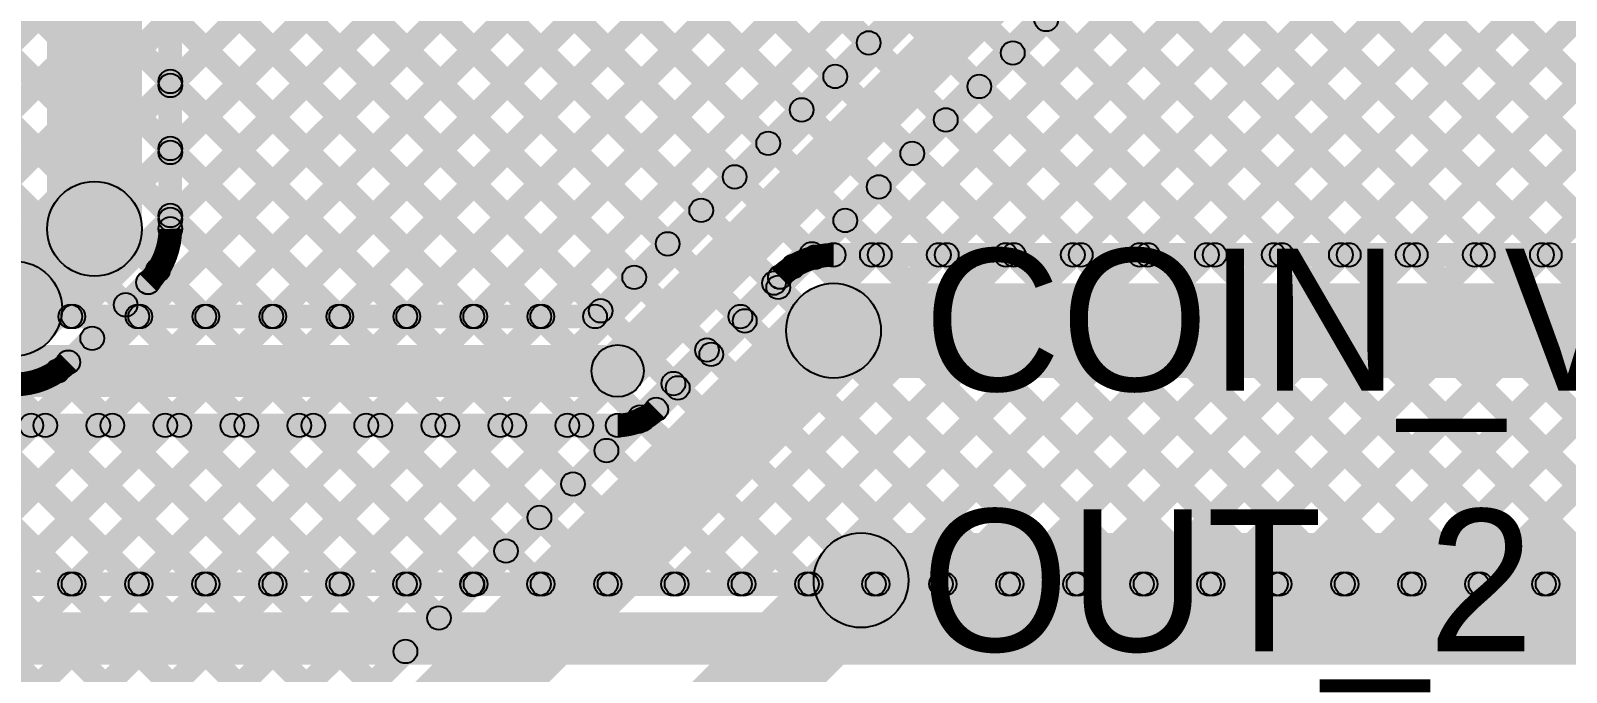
# Model space of a CAD drawing. Header units: millimetres. Extents: x -0.08 to 5.25, y -0.08 to 2.73.
# Drawn here: x 4.256 to 4.904, y 1.497 to 1.768 of the extents above; entities that cross this region are included whole.
import ezdxf

# ---------------------------------------------------------------- set-up
doc = ezdxf.new("R2010")
doc.units = ezdxf.units.MM
doc.header["$MEASUREMENT"] = 0
for name, color, linetype in [('BottomLayer', 5, 'Continuous'), ('TopLayer', 1, 'Continuous'), ('TopOverlay', 2, 'Continuous')]:
    doc.layers.add(name, color=color, linetype=linetype)

msp = doc.modelspace()

# ---------------------------------------------------------------- hatches: boundary and pattern name
at = {"layer": 'BottomLayer'}
for points in [[(4.13614, 1.64346), (4.12907, 1.65054), (4.95207, 2.47354), (4.95914, 2.46646)], [(4.16443, 1.64346), (4.15736, 1.65054), (4.98036, 2.47354), (4.98743, 2.46646)], [(4.19271, 1.64346), (4.18564, 1.65054), (5.00864, 2.47354), (5.01571, 2.46646)], [(4.221, 1.64346), (4.21392, 1.65054), (5.03692, 2.47354), (5.044, 2.46646)], [(3.98346, 2.38181), (3.99054, 2.38888), (4.61337, 1.76605), (4.6063, 1.75898)], [(3.98346, 2.35353), (3.99054, 2.3606), (4.59923, 1.75191), (4.59216, 1.74484)], [(4.24928, 1.64346), (4.24221, 1.65054), (4.9434, 2.35173), (4.95047, 2.34466)], [(3.98346, 2.32524), (3.99054, 2.33232), (4.58509, 1.73776), (4.57802, 1.73069)], [(4.27756, 1.64346), (4.27049, 1.65054), (4.93446, 2.3145), (4.94153, 2.30743)], [(3.98346, 2.29696), (3.99054, 2.30403), (4.57095, 1.72362), (4.56387, 1.71655)], [(4.30585, 1.64346), (4.29878, 1.65054), (4.94061, 2.29237), (4.94768, 2.2853)], [(3.98346, 2.26868), (3.99054, 2.27575), (4.5568, 1.70948), (4.54973, 1.70241)], [(4.33413, 1.64346), (4.32706, 1.65054), (4.95248, 2.27595), (4.95955, 2.26888)], [(4.41899, 1.64346), (4.41191, 1.65054), (5.03126, 2.26988), (5.03833, 2.26281)], [(4.36242, 1.64346), (4.35535, 1.65054), (4.9691, 2.26429), (4.97617, 2.25722)], [(4.3907, 1.64346), (4.38363, 1.65054), (4.99154, 2.25845), (4.99861, 2.25138)], [(3.98346, 2.24039), (3.99054, 2.24746), (4.54266, 1.69534), (4.53559, 1.68827)], [(3.98346, 2.21211), (3.99054, 2.21918), (4.52852, 1.6812), (4.52145, 1.67412)], [(3.98346, 2.18382), (3.99054, 2.19089), (4.51438, 1.66705), (4.50731, 1.65998)], [(3.98346, 2.15554), (3.99054, 2.16261), (4.50023, 1.65291), (4.49316, 1.64584)], [(4.44727, 1.64346), (4.4402, 1.65054), (4.94181, 2.15214), (4.94888, 2.14507)], [(3.98346, 2.12725), (3.99054, 2.13433), (4.47433, 1.65054), (4.46725, 1.64346)], [(4.47555, 1.64346), (4.46848, 1.65054), (4.93455, 2.11661), (4.94163, 2.10954)], [(3.98346, 2.09897), (3.99054, 2.10604), (4.44604, 1.65054), (4.43897, 1.64346)], [(4.50398, 1.53046), (4.4969, 1.53754), (5.04246, 2.0831), (5.04954, 2.07602)], [(3.98346, 2.07069), (3.99054, 2.07776), (4.41776, 1.65054), (4.41069, 1.64346)], [(4.49786, 1.64346), (4.49079, 1.65054), (4.91205, 2.0718), (4.91912, 2.06473)], [(4.47569, 1.53046), (4.46862, 1.53754), (4.99262, 2.06154), (4.99969, 2.05447)], [(4.51163, 1.61622), (4.49607, 1.63178), (4.92407, 2.05978), (4.93963, 2.04422)], [(3.98346, 2.0424), (3.99054, 2.04947), (4.38947, 1.65054), (4.3824, 1.64346)], [(4.53226, 1.53046), (4.52519, 1.53754), (5.04246, 2.05481), (5.04954, 2.04774)], [(4.52365, 1.6042), (4.51658, 1.61127), (4.94456, 2.03926), (4.95164, 2.03219)], [(4.56054, 1.53046), (4.55347, 1.53754), (5.04246, 2.02653), (5.04954, 2.01946)], [(3.98346, 2.01412), (3.99054, 2.02119), (4.36119, 1.65054), (4.35412, 1.64346)], [(4.58883, 1.53046), (4.58176, 1.53754), (5.04246, 1.99824), (5.04954, 1.99117)], [(3.98346, 1.98583), (3.99054, 1.9929), (4.3329, 1.65054), (4.32583, 1.64346)], [(3.98346, 1.95755), (3.99054, 1.96462), (4.30462, 1.65054), (4.29755, 1.64346)], [(4.61711, 1.53046), (4.61004, 1.53754), (5.04246, 1.96996), (5.04954, 1.96289)], [(4.6454, 1.53046), (4.63833, 1.53754), (5.04246, 1.94167), (5.04954, 1.9346)], [(3.98346, 1.92926), (3.99054, 1.93634), (4.27634, 1.65054), (4.26926, 1.64346)], [(4.67368, 1.53046), (4.66661, 1.53754), (5.04246, 1.91339), (5.04954, 1.90632)], [(4.70197, 1.53046), (4.69489, 1.53754), (5.04246, 1.88511), (5.04954, 1.87803)], [(4.78025, 1.86787), (4.78732, 1.87494), (5.04954, 1.61273), (5.04246, 1.60566)], [(4.76611, 1.85373), (4.77318, 1.8608), (5.04954, 1.58444), (5.04246, 1.57737)], [(4.73025, 1.53046), (4.72318, 1.53754), (5.04246, 1.85682), (5.04954, 1.84975)], [(4.75196, 1.83959), (4.75904, 1.84666), (5.04954, 1.55616), (5.04246, 1.54909)], [(4.73782, 1.82545), (4.74489, 1.83252), (5.03987, 1.53754), (5.0328, 1.53046)], [(4.75853, 1.53046), (4.75146, 1.53754), (5.04246, 1.82854), (5.04954, 1.82147)], [(4.72368, 1.8113), (4.73075, 1.81837), (5.01159, 1.53754), (5.00452, 1.53046)], [(4.70954, 1.79716), (4.71661, 1.80423), (4.98331, 1.53754), (4.97623, 1.53046)], [(4.78682, 1.53046), (4.77975, 1.53754), (5.04246, 1.80025), (5.04954, 1.79318)], [(4.6954, 1.78302), (4.70247, 1.79009), (4.95502, 1.53754), (4.94795, 1.53046)], [(4.68125, 1.76888), (4.68833, 1.77595), (4.92674, 1.53754), (4.91967, 1.53046)], [(4.8151, 1.53046), (4.80803, 1.53754), (5.04246, 1.77197), (5.04954, 1.7649)], [(4.66711, 1.75473), (4.67418, 1.76181), (4.89845, 1.53754), (4.89138, 1.53046)], [(4.65297, 1.74059), (4.66004, 1.74766), (4.87017, 1.53754), (4.8631, 1.53046)], [(4.84339, 1.53046), (4.83632, 1.53754), (5.04246, 1.74368), (5.04954, 1.73661)], [(4.63883, 1.72645), (4.6459, 1.73352), (4.84188, 1.53754), (4.83481, 1.53046)], [(4.62469, 1.71231), (4.63176, 1.71938), (4.8136, 1.53754), (4.80653, 1.53046)], [(4.87167, 1.53046), (4.8646, 1.53754), (5.04246, 1.7154), (5.04954, 1.70833)], [(4.61054, 1.69817), (4.61761, 1.70524), (4.78532, 1.53754), (4.77824, 1.53046)], [(4.5964, 1.68402), (4.60347, 1.69109), (4.75703, 1.53754), (4.74996, 1.53046)], [(4.89996, 1.53046), (4.89289, 1.53754), (5.04246, 1.68711), (5.04954, 1.68004)], [(4.58226, 1.66988), (4.58933, 1.67695), (4.72875, 1.53754), (4.72168, 1.53046)], [(4.56812, 1.65574), (4.57519, 1.66281), (4.70046, 1.53754), (4.69339, 1.53046)], [(3.68516, 1.642), (3.68516, 1.652), (4.49432, 1.652), (4.49432, 1.642)], [(4.55397, 1.6416), (4.56105, 1.64867), (4.67218, 1.53754), (4.66511, 1.53046)], [(3.679, 1.613), (3.679, 1.635), (4.50385, 1.635), (4.50385, 1.613)], [(4.53983, 1.62746), (4.5469, 1.63453), (4.64389, 1.53754), (4.63682, 1.53046)], [(4.52569, 1.61331), (4.53276, 1.62038), (4.61561, 1.53754), (4.60854, 1.53046)], [(3.68516, 1.596), (3.68516, 1.606), (4.50385, 1.606), (4.50385, 1.596)], [(4.19285, 1.53046), (4.18578, 1.53754), (4.25278, 1.60454), (4.25985, 1.59746)], [(4.20213, 1.59746), (4.2092, 1.60454), (4.2762, 1.53754), (4.26913, 1.53046)], [(4.22113, 1.53046), (4.21406, 1.53754), (4.28106, 1.60454), (4.28813, 1.59746)], [(4.23041, 1.59746), (4.23748, 1.60454), (4.30448, 1.53754), (4.29741, 1.53046)], [(4.24942, 1.53046), (4.24235, 1.53754), (4.30935, 1.60454), (4.31642, 1.59746)], [(4.2587, 1.59746), (4.26577, 1.60454), (4.33277, 1.53754), (4.3257, 1.53046)], [(4.2777, 1.53046), (4.27063, 1.53754), (4.33763, 1.60454), (4.3447, 1.59746)], [(4.28698, 1.59746), (4.29405, 1.60454), (4.36105, 1.53754), (4.35398, 1.53046)], [(4.30599, 1.53046), (4.29891, 1.53754), (4.36591, 1.60454), (4.37299, 1.59746)], [(4.31526, 1.59746), (4.32234, 1.60454), (4.38934, 1.53754), (4.38226, 1.53046)], [(4.33427, 1.53046), (4.3272, 1.53754), (4.3942, 1.60454), (4.40127, 1.59746)], [(4.34355, 1.59746), (4.35062, 1.60454), (4.41762, 1.53754), (4.41055, 1.53046)], [(4.36255, 1.53046), (4.35548, 1.53754), (4.42248, 1.60454), (4.42955, 1.59746)], [(4.37183, 1.59746), (4.3789, 1.60454), (4.4459, 1.53754), (4.43883, 1.53046)], [(4.39084, 1.53046), (4.38377, 1.53754), (4.45077, 1.60454), (4.45784, 1.59746)], [(4.40012, 1.59746), (4.40719, 1.60454), (4.47419, 1.53754), (4.46712, 1.53046)], [(4.41912, 1.53046), (4.41205, 1.53754), (4.47905, 1.60454), (4.48612, 1.59746)], [(4.4284, 1.59746), (4.43547, 1.60454), (4.50247, 1.53754), (4.4954, 1.53046)], [(4.44741, 1.53046), (4.44034, 1.53754), (4.50907, 1.60627), (4.51614, 1.59919)], [(4.45669, 1.59746), (4.46376, 1.60454), (4.53076, 1.53754), (4.52369, 1.53046)], [(4.48497, 1.59746), (4.49204, 1.60454), (4.55904, 1.53754), (4.55197, 1.53046)], [(4.51075, 1.59997), (4.51782, 1.60704), (4.58733, 1.53754), (4.58025, 1.53046)], [(3.91116, 1.529), (3.91116, 1.539), (5.046, 1.539), (5.046, 1.529)], [(3.905, 1.5), (3.905, 1.522), (5.063, 1.522), (5.063, 1.5)]]:
    msp.add_hatch(color=5, dxfattribs=at).paths.add_polyline_path(points)
h = msp.add_hatch(color=5, dxfattribs=at)
edge = h.paths.add_edge_path()
edge.add_arc((4.68479, 1.77241), 0.005, 0, 360)
h = msp.add_hatch(color=5, dxfattribs=at)
edge = h.paths.add_edge_path()
edge.add_arc((4.60984, 1.76251), 0.005, 0, 360)
h = msp.add_hatch(color=5, dxfattribs=at)
edge = h.paths.add_edge_path()
edge.add_arc((4.67065, 1.75827), 0.005, 0, 360)
h = msp.add_hatch(color=5, dxfattribs=at)
edge = h.paths.add_edge_path()
edge.add_arc((4.59569, 1.74837), 0.005, 0, 360)
h = msp.add_hatch(color=5, dxfattribs=at)
edge = h.paths.add_edge_path()
edge.add_arc((4.65651, 1.74413), 0.005, 0, 360)
h = msp.add_hatch(color=5, dxfattribs=at)
edge = h.paths.add_edge_path()
edge.add_arc((4.58155, 1.73423), 0.005, 0, 360)
h = msp.add_hatch(color=5, dxfattribs=at)
edge = h.paths.add_edge_path()
edge.add_arc((4.64236, 1.72999), 0.005, 0, 360)
h = msp.add_hatch(color=5, dxfattribs=at)
edge = h.paths.add_edge_path()
edge.add_arc((4.56741, 1.72009), 0.005, 0, 360)
h = msp.add_hatch(color=5, dxfattribs=at)
edge = h.paths.add_edge_path()
edge.add_arc((4.62822, 1.71584), 0.005, 0, 360)
h = msp.add_hatch(color=5, dxfattribs=at)
edge = h.paths.add_edge_path()
edge.add_arc((4.55327, 1.70594), 0.005, 0, 360)
h = msp.add_hatch(color=5, dxfattribs=at)
edge = h.paths.add_edge_path()
edge.add_arc((4.61408, 1.7017), 0.005, 0, 360)
h = msp.add_hatch(color=5, dxfattribs=at)
edge = h.paths.add_edge_path()
edge.add_arc((4.53913, 1.6918), 0.005, 0, 360)
h = msp.add_hatch(color=5, dxfattribs=at)
edge = h.paths.add_edge_path()
edge.add_arc((4.59994, 1.68756), 0.005, 0, 360)
h = msp.add_hatch(color=5, dxfattribs=at)
edge = h.paths.add_edge_path()
edge.add_arc((4.52498, 1.67766), 0.005, 0, 360)
h = msp.add_hatch(color=5, dxfattribs=at)
edge = h.paths.add_edge_path()
edge.add_arc((4.58579, 1.67342), 0.005, 0, 360)
h = msp.add_hatch(color=5, dxfattribs=at)
edge = h.paths.add_edge_path()
edge.add_arc((4.51084, 1.66352), 0.005, 0, 360)
h = msp.add_hatch(color=5, dxfattribs=at)
edge = h.paths.add_edge_path()
edge.add_arc((4.57165, 1.65928), 0.005, 0, 360)
h = msp.add_hatch(color=5, dxfattribs=at)
edge = h.paths.add_edge_path()
edge.add_arc((4.4967, 1.64938), 0.005, 0, 360)
h = msp.add_hatch(color=5, dxfattribs=at)
edge = h.paths.add_edge_path()
edge.add_arc((4.2728, 1.647), 0.005, 0, 360)
h = msp.add_hatch(color=5, dxfattribs=at)
edge = h.paths.add_edge_path()
edge.add_arc((4.27403, 1.647), 0.005, 0, 360)
h = msp.add_hatch(color=5, dxfattribs=at)
edge = h.paths.add_edge_path()
edge.add_arc((4.30108, 1.647), 0.005, 0, 360)
h = msp.add_hatch(color=5, dxfattribs=at)
edge = h.paths.add_edge_path()
edge.add_arc((4.30231, 1.647), 0.005, 0, 360)
h = msp.add_hatch(color=5, dxfattribs=at)
edge = h.paths.add_edge_path()
edge.add_arc((4.32937, 1.647), 0.005, 0, 360)
h = msp.add_hatch(color=5, dxfattribs=at)
edge = h.paths.add_edge_path()
edge.add_arc((4.3306, 1.647), 0.005, 0, 360)
h = msp.add_hatch(color=5, dxfattribs=at)
edge = h.paths.add_edge_path()
edge.add_arc((4.35765, 1.647), 0.005, 0, 360)
h = msp.add_hatch(color=5, dxfattribs=at)
edge = h.paths.add_edge_path()
edge.add_arc((4.35888, 1.647), 0.005, 0, 360)
h = msp.add_hatch(color=5, dxfattribs=at)
edge = h.paths.add_edge_path()
edge.add_arc((4.38594, 1.647), 0.005, 0, 360)
h = msp.add_hatch(color=5, dxfattribs=at)
edge = h.paths.add_edge_path()
edge.add_arc((4.38717, 1.647), 0.005, 0, 360)
h = msp.add_hatch(color=5, dxfattribs=at)
edge = h.paths.add_edge_path()
edge.add_arc((4.41422, 1.647), 0.005, 0, 360)
h = msp.add_hatch(color=5, dxfattribs=at)
edge = h.paths.add_edge_path()
edge.add_arc((4.41545, 1.647), 0.005, 0, 360)
h = msp.add_hatch(color=5, dxfattribs=at)
edge = h.paths.add_edge_path()
edge.add_arc((4.44251, 1.647), 0.005, 0, 360)
h = msp.add_hatch(color=5, dxfattribs=at)
edge = h.paths.add_edge_path()
edge.add_arc((4.44373, 1.647), 0.005, 0, 360)
h = msp.add_hatch(color=5, dxfattribs=at)
edge = h.paths.add_edge_path()
edge.add_arc((4.47079, 1.647), 0.005, 0, 360)
h = msp.add_hatch(color=5, dxfattribs=at)
edge = h.paths.add_edge_path()
edge.add_arc((4.47202, 1.647), 0.005, 0, 360)
h = msp.add_hatch(color=5, dxfattribs=at)
edge = h.paths.add_edge_path()
edge.add_arc((4.49432, 1.647), 0.005, 0, 360)
h = msp.add_hatch(color=5, dxfattribs=at)
edge = h.paths.add_edge_path()
edge.add_arc((4.49432, 1.647), 0.005, 0, 360)
h = msp.add_hatch(color=5, dxfattribs=at)
edge = h.paths.add_edge_path()
edge.add_arc((4.55751, 1.64513), 0.005, 0, 360)
h = msp.add_hatch(color=5, dxfattribs=at)
edge = h.paths.add_edge_path()
edge.add_arc((4.50385, 1.624), 0.011, 0, 360)
h = msp.add_hatch(color=5, dxfattribs=at)
edge = h.paths.add_edge_path()
edge.add_arc((4.50385, 1.624), 0.011, 0, 360)
h = msp.add_hatch(color=5, dxfattribs=at)
edge = h.paths.add_edge_path()
edge.add_arc((4.54337, 1.63099), 0.005, 0, 360)
h = msp.add_hatch(color=5, dxfattribs=at)
edge = h.paths.add_edge_path()
edge.add_arc((4.52923, 1.61685), 0.005, 0, 360)
h = msp.add_hatch(color=5, dxfattribs=at)
edge = h.paths.add_edge_path()
edge.add_arc((4.5126, 1.60273), 0.005, 0, 360)
h = msp.add_hatch(color=5, dxfattribs=at)
edge = h.paths.add_edge_path()
edge.add_arc((4.51429, 1.6035), 0.005, 0, 360)
h = msp.add_hatch(color=5, dxfattribs=at)
edge = h.paths.add_edge_path()
edge.add_arc((4.52011, 1.60774), 0.005, 0, 360)
h = msp.add_hatch(color=5, dxfattribs=at)
edge = h.paths.add_edge_path()
edge.add_arc((4.52011, 1.60774), 0.005, 0, 360)
h = msp.add_hatch(color=5, dxfattribs=at)
edge = h.paths.add_edge_path()
edge.add_arc((4.52011, 1.60774), 0.005, 0, 360)
h = msp.add_hatch(color=5, dxfattribs=at)
edge = h.paths.add_edge_path()
edge.add_arc((4.25631, 1.601), 0.005, 0, 360)
h = msp.add_hatch(color=5, dxfattribs=at)
edge = h.paths.add_edge_path()
edge.add_arc((4.26223, 1.601), 0.005, 0, 360)
h = msp.add_hatch(color=5, dxfattribs=at)
edge = h.paths.add_edge_path()
edge.add_arc((4.2846, 1.601), 0.005, 0, 360)
h = msp.add_hatch(color=5, dxfattribs=at)
edge = h.paths.add_edge_path()
edge.add_arc((4.29052, 1.601), 0.005, 0, 360)
h = msp.add_hatch(color=5, dxfattribs=at)
edge = h.paths.add_edge_path()
edge.add_arc((4.31288, 1.601), 0.005, 0, 360)
h = msp.add_hatch(color=5, dxfattribs=at)
edge = h.paths.add_edge_path()
edge.add_arc((4.3188, 1.601), 0.005, 0, 360)
h = msp.add_hatch(color=5, dxfattribs=at)
edge = h.paths.add_edge_path()
edge.add_arc((4.34117, 1.601), 0.005, 0, 360)
h = msp.add_hatch(color=5, dxfattribs=at)
edge = h.paths.add_edge_path()
edge.add_arc((4.34708, 1.601), 0.005, 0, 360)
h = msp.add_hatch(color=5, dxfattribs=at)
edge = h.paths.add_edge_path()
edge.add_arc((4.36945, 1.601), 0.005, 0, 360)
h = msp.add_hatch(color=5, dxfattribs=at)
edge = h.paths.add_edge_path()
edge.add_arc((4.37537, 1.601), 0.005, 0, 360)
h = msp.add_hatch(color=5, dxfattribs=at)
edge = h.paths.add_edge_path()
edge.add_arc((4.39773, 1.601), 0.005, 0, 360)
h = msp.add_hatch(color=5, dxfattribs=at)
edge = h.paths.add_edge_path()
edge.add_arc((4.40365, 1.601), 0.005, 0, 360)
h = msp.add_hatch(color=5, dxfattribs=at)
edge = h.paths.add_edge_path()
edge.add_arc((4.42602, 1.601), 0.005, 0, 360)
h = msp.add_hatch(color=5, dxfattribs=at)
edge = h.paths.add_edge_path()
edge.add_arc((4.43194, 1.601), 0.005, 0, 360)
h = msp.add_hatch(color=5, dxfattribs=at)
edge = h.paths.add_edge_path()
edge.add_arc((4.4543, 1.601), 0.005, 0, 360)
h = msp.add_hatch(color=5, dxfattribs=at)
edge = h.paths.add_edge_path()
edge.add_arc((4.46022, 1.601), 0.005, 0, 360)
h = msp.add_hatch(color=5, dxfattribs=at)
edge = h.paths.add_edge_path()
edge.add_arc((4.48259, 1.601), 0.005, 0, 360)
h = msp.add_hatch(color=5, dxfattribs=at)
edge = h.paths.add_edge_path()
edge.add_arc((4.48851, 1.601), 0.005, 0, 360)
h = msp.add_hatch(color=5, dxfattribs=at)
edge = h.paths.add_edge_path()
edge.add_arc((4.50385, 1.601), 0.005, 0, 360)
h = msp.add_hatch(color=5, dxfattribs=at)
edge = h.paths.add_edge_path()
edge.add_arc((4.50385, 1.601), 0.005, 0, 360)
h = msp.add_hatch(color=5, dxfattribs=at)
edge = h.paths.add_edge_path()
edge.add_arc((4.50385, 1.601), 0.005, 0, 360)
h = msp.add_hatch(color=5, dxfattribs=at)
edge = h.paths.add_edge_path()
edge.add_arc((4.27266, 1.534), 0.005, 0, 360)
h = msp.add_hatch(color=5, dxfattribs=at)
edge = h.paths.add_edge_path()
edge.add_arc((4.27417, 1.534), 0.005, 0, 360)
h = msp.add_hatch(color=5, dxfattribs=at)
edge = h.paths.add_edge_path()
edge.add_arc((4.30095, 1.534), 0.005, 0, 360)
h = msp.add_hatch(color=5, dxfattribs=at)
edge = h.paths.add_edge_path()
edge.add_arc((4.30245, 1.534), 0.005, 0, 360)
h = msp.add_hatch(color=5, dxfattribs=at)
edge = h.paths.add_edge_path()
edge.add_arc((4.32923, 1.534), 0.005, 0, 360)
h = msp.add_hatch(color=5, dxfattribs=at)
edge = h.paths.add_edge_path()
edge.add_arc((4.33073, 1.534), 0.005, 0, 360)
h = msp.add_hatch(color=5, dxfattribs=at)
edge = h.paths.add_edge_path()
edge.add_arc((4.35752, 1.534), 0.005, 0, 360)
h = msp.add_hatch(color=5, dxfattribs=at)
edge = h.paths.add_edge_path()
edge.add_arc((4.35902, 1.534), 0.005, 0, 360)
h = msp.add_hatch(color=5, dxfattribs=at)
edge = h.paths.add_edge_path()
edge.add_arc((4.3858, 1.534), 0.005, 0, 360)
h = msp.add_hatch(color=5, dxfattribs=at)
edge = h.paths.add_edge_path()
edge.add_arc((4.3873, 1.534), 0.005, 0, 360)
h = msp.add_hatch(color=5, dxfattribs=at)
edge = h.paths.add_edge_path()
edge.add_arc((4.41408, 1.534), 0.005, 0, 360)
h = msp.add_hatch(color=5, dxfattribs=at)
edge = h.paths.add_edge_path()
edge.add_arc((4.41559, 1.534), 0.005, 0, 360)
h = msp.add_hatch(color=5, dxfattribs=at)
edge = h.paths.add_edge_path()
edge.add_arc((4.44237, 1.534), 0.005, 0, 360)
h = msp.add_hatch(color=5, dxfattribs=at)
edge = h.paths.add_edge_path()
edge.add_arc((4.44387, 1.534), 0.005, 0, 360)
h = msp.add_hatch(color=5, dxfattribs=at)
edge = h.paths.add_edge_path()
edge.add_arc((4.47065, 1.534), 0.005, 0, 360)
h = msp.add_hatch(color=5, dxfattribs=at)
edge = h.paths.add_edge_path()
edge.add_arc((4.47216, 1.534), 0.005, 0, 360)
h = msp.add_hatch(color=5, dxfattribs=at)
edge = h.paths.add_edge_path()
edge.add_arc((4.49894, 1.534), 0.005, 0, 360)
h = msp.add_hatch(color=5, dxfattribs=at)
edge = h.paths.add_edge_path()
edge.add_arc((4.50044, 1.534), 0.005, 0, 360)
h = msp.add_hatch(color=5, dxfattribs=at)
edge = h.paths.add_edge_path()
edge.add_arc((4.52722, 1.534), 0.005, 0, 360)
h = msp.add_hatch(color=5, dxfattribs=at)
edge = h.paths.add_edge_path()
edge.add_arc((4.52872, 1.534), 0.005, 0, 360)
h = msp.add_hatch(color=5, dxfattribs=at)
edge = h.paths.add_edge_path()
edge.add_arc((4.55551, 1.534), 0.005, 0, 360)
h = msp.add_hatch(color=5, dxfattribs=at)
edge = h.paths.add_edge_path()
edge.add_arc((4.55701, 1.534), 0.005, 0, 360)
h = msp.add_hatch(color=5, dxfattribs=at)
edge = h.paths.add_edge_path()
edge.add_arc((4.58379, 1.534), 0.005, 0, 360)
h = msp.add_hatch(color=5, dxfattribs=at)
edge = h.paths.add_edge_path()
edge.add_arc((4.58529, 1.534), 0.005, 0, 360)
h = msp.add_hatch(color=5, dxfattribs=at)
edge = h.paths.add_edge_path()
edge.add_arc((4.61207, 1.534), 0.005, 0, 360)
h = msp.add_hatch(color=5, dxfattribs=at)
edge = h.paths.add_edge_path()
edge.add_arc((4.61358, 1.534), 0.005, 0, 360)
h = msp.add_hatch(color=5, dxfattribs=at)
edge = h.paths.add_edge_path()
edge.add_arc((4.64036, 1.534), 0.005, 0, 360)
h = msp.add_hatch(color=5, dxfattribs=at)
edge = h.paths.add_edge_path()
edge.add_arc((4.64186, 1.534), 0.005, 0, 360)
h = msp.add_hatch(color=5, dxfattribs=at)
edge = h.paths.add_edge_path()
edge.add_arc((4.66864, 1.534), 0.005, 0, 360)
h = msp.add_hatch(color=5, dxfattribs=at)
edge = h.paths.add_edge_path()
edge.add_arc((4.67015, 1.534), 0.005, 0, 360)
h = msp.add_hatch(color=5, dxfattribs=at)
edge = h.paths.add_edge_path()
edge.add_arc((4.69693, 1.534), 0.005, 0, 360)
h = msp.add_hatch(color=5, dxfattribs=at)
edge = h.paths.add_edge_path()
edge.add_arc((4.69843, 1.534), 0.005, 0, 360)
h = msp.add_hatch(color=5, dxfattribs=at)
edge = h.paths.add_edge_path()
edge.add_arc((4.72521, 1.534), 0.005, 0, 360)
h = msp.add_hatch(color=5, dxfattribs=at)
edge = h.paths.add_edge_path()
edge.add_arc((4.72671, 1.534), 0.005, 0, 360)
h = msp.add_hatch(color=5, dxfattribs=at)
edge = h.paths.add_edge_path()
edge.add_arc((4.7535, 1.534), 0.005, 0, 360)
h = msp.add_hatch(color=5, dxfattribs=at)
edge = h.paths.add_edge_path()
edge.add_arc((4.755, 1.534), 0.005, 0, 360)
h = msp.add_hatch(color=5, dxfattribs=at)
edge = h.paths.add_edge_path()
edge.add_arc((4.78178, 1.534), 0.005, 0, 360)
h = msp.add_hatch(color=5, dxfattribs=at)
edge = h.paths.add_edge_path()
edge.add_arc((4.78328, 1.534), 0.005, 0, 360)
h = msp.add_hatch(color=5, dxfattribs=at)
edge = h.paths.add_edge_path()
edge.add_arc((4.81006, 1.534), 0.005, 0, 360)
h = msp.add_hatch(color=5, dxfattribs=at)
edge = h.paths.add_edge_path()
edge.add_arc((4.81157, 1.534), 0.005, 0, 360)
h = msp.add_hatch(color=5, dxfattribs=at)
edge = h.paths.add_edge_path()
edge.add_arc((4.83835, 1.534), 0.005, 0, 360)
h = msp.add_hatch(color=5, dxfattribs=at)
edge = h.paths.add_edge_path()
edge.add_arc((4.83985, 1.534), 0.005, 0, 360)
h = msp.add_hatch(color=5, dxfattribs=at)
edge = h.paths.add_edge_path()
edge.add_arc((4.86663, 1.534), 0.005, 0, 360)
h = msp.add_hatch(color=5, dxfattribs=at)
edge = h.paths.add_edge_path()
edge.add_arc((4.86814, 1.534), 0.005, 0, 360)
h = msp.add_hatch(color=5, dxfattribs=at)
edge = h.paths.add_edge_path()
edge.add_arc((4.89492, 1.534), 0.005, 0, 360)
h = msp.add_hatch(color=5, dxfattribs=at)
edge = h.paths.add_edge_path()
edge.add_arc((4.89642, 1.534), 0.005, 0, 360)
at = {"layer": 'TopLayer'}
for points in [[(3.84224, 2.46646), (3.84932, 2.47354), (4.64632, 1.67654), (4.63924, 1.66946)], [(3.87053, 2.46646), (3.8776, 2.47354), (4.6746, 1.67654), (4.66753, 1.66946)], [(3.89881, 2.46646), (3.90588, 2.47354), (4.70288, 1.67654), (4.69581, 1.66946)], [(3.9271, 2.46646), (3.93417, 2.47354), (4.73117, 1.67654), (4.7241, 1.66946)], [(3.95538, 2.46646), (3.96245, 2.47354), (4.75945, 1.67654), (4.75238, 1.66946)], [(3.98367, 2.46646), (3.99074, 2.47354), (4.78774, 1.67654), (4.78067, 1.66946)], [(4.01195, 2.46646), (4.01902, 2.47354), (4.81602, 1.67654), (4.80895, 1.66946)], [(4.04023, 2.46646), (4.04731, 2.47354), (4.84431, 1.67654), (4.83723, 1.66946)], [(4.06852, 2.46646), (4.07559, 2.47354), (4.87259, 1.67654), (4.86552, 1.66946)], [(4.0968, 2.46646), (4.10387, 2.47354), (4.90087, 1.67654), (4.8938, 1.66946)], [(4.12509, 2.46646), (4.13216, 2.47354), (4.92916, 1.67654), (4.92209, 1.66946)], [(4.15337, 2.46646), (4.16044, 2.47354), (4.95744, 1.67654), (4.95037, 1.66946)], [(4.18166, 2.46646), (4.18873, 2.47354), (4.98573, 1.67654), (4.97866, 1.66946)], [(4.31854, 1.741), (4.31146, 1.74808), (5.03692, 2.47354), (5.044, 2.46646)], [(4.31854, 1.71272), (4.31146, 1.71979), (4.9434, 2.35173), (4.95047, 2.34466)], [(4.31854, 1.68444), (4.31146, 1.69151), (4.93446, 2.3145), (4.94153, 2.30743)], [(4.06485, 1.40246), (4.05778, 1.40954), (4.94061, 2.29237), (4.94768, 2.2853)], [(4.09313, 1.40246), (4.08606, 1.40954), (4.95248, 2.27595), (4.95955, 2.26888)], [(4.17799, 1.40246), (4.17091, 1.40954), (5.03126, 2.26988), (5.03833, 2.26281)], [(4.12142, 1.40246), (4.11435, 1.40954), (4.9691, 2.26429), (4.97617, 2.25722)], [(4.1497, 1.40246), (4.14263, 1.40954), (4.99154, 2.25845), (4.99861, 2.25138)], [(4.20627, 1.40246), (4.1992, 1.40954), (4.94181, 2.15214), (4.94888, 2.14507)], [(4.23455, 1.40246), (4.22748, 1.40954), (4.93455, 2.11661), (4.94163, 2.10954)], [(4.26284, 1.40246), (4.25577, 1.40954), (4.94099, 2.09476), (4.94806, 2.08769)], [(4.64298, 1.66946), (4.6359, 1.67654), (5.04246, 2.0831), (5.04954, 2.07602)], [(4.29112, 1.40246), (4.28405, 1.40954), (4.95306, 2.07854), (4.96013, 2.07147)], [(4.58149, 1.66455), (4.57442, 1.67162), (4.96988, 2.06708), (4.97695, 2.06001)], [(4.61469, 1.66946), (4.60762, 1.67654), (4.99262, 2.06154), (4.99969, 2.05447)], [(4.67126, 1.66946), (4.66419, 1.67654), (5.04246, 2.05481), (5.04954, 2.04774)], [(4.69954, 1.66946), (4.69247, 1.67654), (5.04246, 2.02653), (5.04954, 2.01946)], [(4.72783, 1.66946), (4.72076, 1.67654), (5.04246, 1.99824), (5.04954, 1.99117)], [(4.30924, 1.97118), (4.31631, 1.97825), (4.61803, 1.67654), (4.61096, 1.66946)], [(4.75611, 1.66946), (4.74904, 1.67654), (5.04246, 1.96996), (5.04954, 1.96289)], [(4.303, 1.684), (4.263, 1.684), (4.263, 1.963), (4.303, 1.963)], [(4.32, 1.684), (4.31, 1.684), (4.31, 1.963), (4.32, 1.963)], [(4.31146, 1.94068), (4.31854, 1.94775), (4.59072, 1.67557), (4.58365, 1.66849)], [(4.7844, 1.66946), (4.77733, 1.67654), (5.04246, 1.94167), (5.04954, 1.9346)], [(4.31146, 1.91239), (4.31854, 1.91946), (4.57337, 1.66463), (4.5663, 1.65756)], [(4.81268, 1.66946), (4.80561, 1.67654), (5.04246, 1.91339), (5.04954, 1.90632)], [(4.31146, 1.88411), (4.31854, 1.89118), (4.55923, 1.65048), (4.55216, 1.64341)], [(4.84097, 1.66946), (4.83389, 1.67654), (5.04246, 1.88511), (5.04954, 1.87803)], [(4.31146, 1.85582), (4.31854, 1.86289), (4.54509, 1.63634), (4.53802, 1.62927)], [(4.86925, 1.66946), (4.86218, 1.67654), (5.04246, 1.85682), (5.04954, 1.84975)], [(4.31146, 1.82754), (4.31854, 1.83461), (4.53095, 1.6222), (4.52387, 1.61513)], [(4.89753, 1.66946), (4.89046, 1.67654), (5.04246, 1.82854), (5.04954, 1.82147)], [(4.31146, 1.79925), (4.31854, 1.80633), (4.5168, 1.60806), (4.50973, 1.60099)], [(4.31146, 1.77097), (4.31854, 1.77804), (4.50266, 1.59392), (4.49559, 1.58684)], [(4.31146, 1.74269), (4.31854, 1.74976), (4.48852, 1.57977), (4.48145, 1.5727)], [(4.31146, 1.7144), (4.31854, 1.72147), (4.47438, 1.56563), (4.46731, 1.55856)], [(4.26344, 1.63616), (4.23516, 1.66444), (4.26886, 1.69814), (4.29714, 1.66986)], [(4.31146, 1.68612), (4.31854, 1.69319), (4.46023, 1.55149), (4.45316, 1.54442)], [(4.595, 1.668), (4.595, 1.678), (5.046, 1.678), (5.046, 1.668)], [(4.30629, 1.66301), (4.31336, 1.67008), (4.44609, 1.53735), (4.43902, 1.53028)], [(4.31828, 1.40246), (4.31121, 1.40954), (4.56881, 1.66714), (4.57588, 1.66006)], [(4.27549, 1.62416), (4.26842, 1.63124), (4.30206, 1.66488), (4.30914, 1.65781)], [(4.595, 1.621), (4.595, 1.661), (5.0852, 1.661), (5.0852, 1.621)], [(4.29263, 1.64838), (4.29971, 1.65545), (4.43195, 1.52321), (4.42488, 1.51613)], [(4.34214, 1.35986), (4.31386, 1.38814), (4.58086, 1.65514), (4.60914, 1.62686)], [(4.27849, 1.63424), (4.28556, 1.64131), (4.41781, 1.50906), (4.41074, 1.50199)], [(4.26399, 1.62046), (4.27106, 1.62753), (4.40367, 1.49492), (4.39659, 1.48785)], [(4.12826, 1.61476), (4.13533, 1.62183), (4.33296, 1.42421), (4.32588, 1.41714)], [(4.15654, 1.61476), (4.16361, 1.62183), (4.3471, 1.43835), (4.34003, 1.43128)], [(4.18483, 1.61476), (4.1919, 1.62183), (4.36124, 1.45249), (4.35417, 1.44542)], [(4.21311, 1.61476), (4.22018, 1.62183), (4.37538, 1.46664), (4.36831, 1.45957)], [(4.2414, 1.61476), (4.24847, 1.62183), (4.38952, 1.48078), (4.38245, 1.47371)], [(4.39814, 1.29886), (4.36986, 1.32714), (4.59246, 1.54974), (4.62074, 1.52146)], [(4.6066, 1.5156), (4.6066, 1.5556), (5.086, 1.5556), (5.086, 1.5156)]]:
    msp.add_hatch(color=1, dxfattribs=at).paths.add_polyline_path(points)
h = msp.add_hatch(color=1, dxfattribs=at)
edge = h.paths.add_edge_path()
edge.add_arc((4.315, 1.74622), 0.005, 0, 360)
h = msp.add_hatch(color=1, dxfattribs=at)
edge = h.paths.add_edge_path()
edge.add_arc((4.315, 1.74454), 0.005, 0, 360)
h = msp.add_hatch(color=1, dxfattribs=at)
edge = h.paths.add_edge_path()
edge.add_arc((4.315, 1.71794), 0.005, 0, 360)
h = msp.add_hatch(color=1, dxfattribs=at)
edge = h.paths.add_edge_path()
edge.add_arc((4.315, 1.71626), 0.005, 0, 360)
h = msp.add_hatch(color=1, dxfattribs=at)
edge = h.paths.add_edge_path()
edge.add_arc((4.283, 1.684), 0.02, 0, 360)
h = msp.add_hatch(color=1, dxfattribs=at)
edge = h.paths.add_edge_path()
edge.add_arc((4.283, 1.684), 0.02, 0, 360)
h = msp.add_hatch(color=1, dxfattribs=at)
edge = h.paths.add_edge_path()
edge.add_arc((4.315, 1.68965), 0.005, 0, 360)
h = msp.add_hatch(color=1, dxfattribs=at)
edge = h.paths.add_edge_path()
edge.add_arc((4.315, 1.68797), 0.005, 0, 360)
h = msp.add_hatch(color=1, dxfattribs=at)
edge = h.paths.add_edge_path()
edge.add_arc((4.315, 1.684), 0.005, 0, 360)
h = msp.add_hatch(color=1, dxfattribs=at)
edge = h.paths.add_edge_path()
edge.add_arc((4.315, 1.684), 0.005, 0, 360)
h = msp.add_hatch(color=1, dxfattribs=at)
edge = h.paths.add_edge_path()
edge.add_arc((4.315, 1.684), 0.005, 0, 360)
h = msp.add_hatch(color=1, dxfattribs=at)
edge = h.paths.add_edge_path()
edge.add_arc((4.57795, 1.66808), 0.005, 0, 360)
h = msp.add_hatch(color=1, dxfattribs=at)
edge = h.paths.add_edge_path()
edge.add_arc((4.58718, 1.67203), 0.005, 0, 360)
h = msp.add_hatch(color=1, dxfattribs=at)
edge = h.paths.add_edge_path()
edge.add_arc((4.595, 1.673), 0.005, 0, 360)
h = msp.add_hatch(color=1, dxfattribs=at)
edge = h.paths.add_edge_path()
edge.add_arc((4.595, 1.673), 0.005, 0, 360)
h = msp.add_hatch(color=1, dxfattribs=at)
edge = h.paths.add_edge_path()
edge.add_arc((4.595, 1.673), 0.005, 0, 360)
h = msp.add_hatch(color=1, dxfattribs=at)
edge = h.paths.add_edge_path()
edge.add_arc((4.61116, 1.673), 0.005, 0, 360)
h = msp.add_hatch(color=1, dxfattribs=at)
edge = h.paths.add_edge_path()
edge.add_arc((4.6145, 1.673), 0.005, 0, 360)
h = msp.add_hatch(color=1, dxfattribs=at)
edge = h.paths.add_edge_path()
edge.add_arc((4.63944, 1.673), 0.005, 0, 360)
h = msp.add_hatch(color=1, dxfattribs=at)
edge = h.paths.add_edge_path()
edge.add_arc((4.64278, 1.673), 0.005, 0, 360)
h = msp.add_hatch(color=1, dxfattribs=at)
edge = h.paths.add_edge_path()
edge.add_arc((4.66772, 1.673), 0.005, 0, 360)
h = msp.add_hatch(color=1, dxfattribs=at)
edge = h.paths.add_edge_path()
edge.add_arc((4.67106, 1.673), 0.005, 0, 360)
h = msp.add_hatch(color=1, dxfattribs=at)
edge = h.paths.add_edge_path()
edge.add_arc((4.69601, 1.673), 0.005, 0, 360)
h = msp.add_hatch(color=1, dxfattribs=at)
edge = h.paths.add_edge_path()
edge.add_arc((4.69935, 1.673), 0.005, 0, 360)
h = msp.add_hatch(color=1, dxfattribs=at)
edge = h.paths.add_edge_path()
edge.add_arc((4.72429, 1.673), 0.005, 0, 360)
h = msp.add_hatch(color=1, dxfattribs=at)
edge = h.paths.add_edge_path()
edge.add_arc((4.72763, 1.673), 0.005, 0, 360)
h = msp.add_hatch(color=1, dxfattribs=at)
edge = h.paths.add_edge_path()
edge.add_arc((4.75258, 1.673), 0.005, 0, 360)
h = msp.add_hatch(color=1, dxfattribs=at)
edge = h.paths.add_edge_path()
edge.add_arc((4.75592, 1.673), 0.005, 0, 360)
h = msp.add_hatch(color=1, dxfattribs=at)
edge = h.paths.add_edge_path()
edge.add_arc((4.78086, 1.673), 0.005, 0, 360)
h = msp.add_hatch(color=1, dxfattribs=at)
edge = h.paths.add_edge_path()
edge.add_arc((4.7842, 1.673), 0.005, 0, 360)
h = msp.add_hatch(color=1, dxfattribs=at)
edge = h.paths.add_edge_path()
edge.add_arc((4.80915, 1.673), 0.005, 0, 360)
h = msp.add_hatch(color=1, dxfattribs=at)
edge = h.paths.add_edge_path()
edge.add_arc((4.81249, 1.673), 0.005, 0, 360)
h = msp.add_hatch(color=1, dxfattribs=at)
edge = h.paths.add_edge_path()
edge.add_arc((4.83743, 1.673), 0.005, 0, 360)
h = msp.add_hatch(color=1, dxfattribs=at)
edge = h.paths.add_edge_path()
edge.add_arc((4.84077, 1.673), 0.005, 0, 360)
h = msp.add_hatch(color=1, dxfattribs=at)
edge = h.paths.add_edge_path()
edge.add_arc((4.86571, 1.673), 0.005, 0, 360)
h = msp.add_hatch(color=1, dxfattribs=at)
edge = h.paths.add_edge_path()
edge.add_arc((4.86905, 1.673), 0.005, 0, 360)
h = msp.add_hatch(color=1, dxfattribs=at)
edge = h.paths.add_edge_path()
edge.add_arc((4.894, 1.673), 0.005, 0, 360)
h = msp.add_hatch(color=1, dxfattribs=at)
edge = h.paths.add_edge_path()
edge.add_arc((4.89734, 1.673), 0.005, 0, 360)
h = msp.add_hatch(color=1, dxfattribs=at)
edge = h.paths.add_edge_path()
edge.add_arc((4.2493, 1.6503), 0.02, 0, 360)
h = msp.add_hatch(color=1, dxfattribs=at)
edge = h.paths.add_edge_path()
edge.add_arc((4.2493, 1.6503), 0.02, 0, 360)
h = msp.add_hatch(color=1, dxfattribs=at)
edge = h.paths.add_edge_path()
edge.add_arc((4.3056, 1.66134), 0.005, 0, 360)
h = msp.add_hatch(color=1, dxfattribs=at)
edge = h.paths.add_edge_path()
edge.add_arc((4.3056, 1.66134), 0.005, 0, 360)
h = msp.add_hatch(color=1, dxfattribs=at)
edge = h.paths.add_edge_path()
edge.add_arc((4.30563, 1.66137), 0.005, 0, 360)
h = msp.add_hatch(color=1, dxfattribs=at)
edge = h.paths.add_edge_path()
edge.add_arc((4.30982, 1.66655), 0.005, 0, 360)
h = msp.add_hatch(color=1, dxfattribs=at)
edge = h.paths.add_edge_path()
edge.add_arc((4.56984, 1.66109), 0.005, 0, 360)
h = msp.add_hatch(color=1, dxfattribs=at)
edge = h.paths.add_edge_path()
edge.add_arc((4.57234, 1.6636), 0.005, 0, 360)
h = msp.add_hatch(color=1, dxfattribs=at)
edge = h.paths.add_edge_path()
edge.add_arc((4.57234, 1.6636), 0.005, 0, 360)
h = msp.add_hatch(color=1, dxfattribs=at)
edge = h.paths.add_edge_path()
edge.add_arc((4.57237, 1.66363), 0.005, 0, 360)
h = msp.add_hatch(color=1, dxfattribs=at)
edge = h.paths.add_edge_path()
edge.add_arc((4.595, 1.641), 0.02, 0, 360)
h = msp.add_hatch(color=1, dxfattribs=at)
edge = h.paths.add_edge_path()
edge.add_arc((4.595, 1.641), 0.02, 0, 360)
h = msp.add_hatch(color=1, dxfattribs=at)
edge = h.paths.add_edge_path()
edge.add_arc((4.29617, 1.65191), 0.005, 0, 360)
h = msp.add_hatch(color=1, dxfattribs=at)
edge = h.paths.add_edge_path()
edge.add_arc((4.55569, 1.64695), 0.005, 0, 360)
h = msp.add_hatch(color=1, dxfattribs=at)
edge = h.paths.add_edge_path()
edge.add_arc((4.28203, 1.63777), 0.005, 0, 360)
h = msp.add_hatch(color=1, dxfattribs=at)
edge = h.paths.add_edge_path()
edge.add_arc((4.54155, 1.63281), 0.005, 0, 360)
h = msp.add_hatch(color=1, dxfattribs=at)
edge = h.paths.add_edge_path()
edge.add_arc((4.26752, 1.62399), 0.005, 0, 360)
h = msp.add_hatch(color=1, dxfattribs=at)
edge = h.paths.add_edge_path()
edge.add_arc((4.27193, 1.62767), 0.005, 0, 360)
h = msp.add_hatch(color=1, dxfattribs=at)
edge = h.paths.add_edge_path()
edge.add_arc((4.27195, 1.6277), 0.005, 0, 360)
h = msp.add_hatch(color=1, dxfattribs=at)
edge = h.paths.add_edge_path()
edge.add_arc((4.27195, 1.6277), 0.005, 0, 360)
h = msp.add_hatch(color=1, dxfattribs=at)
edge = h.paths.add_edge_path()
edge.add_arc((4.52741, 1.61866), 0.005, 0, 360)
h = msp.add_hatch(color=1, dxfattribs=at)
edge = h.paths.add_edge_path()
edge.add_arc((4.51327, 1.60452), 0.005, 0, 360)
h = msp.add_hatch(color=1, dxfattribs=at)
edge = h.paths.add_edge_path()
edge.add_arc((4.49913, 1.59038), 0.005, 0, 360)
h = msp.add_hatch(color=1, dxfattribs=at)
edge = h.paths.add_edge_path()
edge.add_arc((4.48498, 1.57624), 0.005, 0, 360)
h = msp.add_hatch(color=1, dxfattribs=at)
edge = h.paths.add_edge_path()
edge.add_arc((4.47084, 1.5621), 0.005, 0, 360)
h = msp.add_hatch(color=1, dxfattribs=at)
edge = h.paths.add_edge_path()
edge.add_arc((4.4567, 1.54795), 0.005, 0, 360)
h = msp.add_hatch(color=1, dxfattribs=at)
edge = h.paths.add_edge_path()
edge.add_arc((4.6066, 1.5356), 0.02, 0, 360)
h = msp.add_hatch(color=1, dxfattribs=at)
edge = h.paths.add_edge_path()
edge.add_arc((4.6066, 1.5356), 0.02, 0, 360)
h = msp.add_hatch(color=1, dxfattribs=at)
edge = h.paths.add_edge_path()
edge.add_arc((4.44256, 1.53381), 0.005, 0, 360)
h = msp.add_hatch(color=1, dxfattribs=at)
edge = h.paths.add_edge_path()
edge.add_arc((4.42841, 1.51967), 0.005, 0, 360)
h = msp.add_hatch(color=1, dxfattribs=at)
edge = h.paths.add_edge_path()
edge.add_arc((4.41427, 1.50553), 0.005, 0, 360)

# ---------------------------------------------------------------- linework, layer by layer
at = {"layer": 'BottomLayer', "const_width": 0.01}
msp.add_lwpolyline([(4.52011, 1.60774, -0.198912), (4.50385, 1.601)], format="xyb", dxfattribs=at)
msp.add_lwpolyline([(4.52011, 1.60774, -0.198912), (4.50385, 1.601)], format="xyb", dxfattribs=at)
at = {"layer": 'BottomLayer'}
for centre, radius in [((4.68479, 1.77241), 0.005), ((4.60984, 1.76251), 0.005), ((4.67065, 1.75827), 0.005), ((4.59569, 1.74837), 0.005), ((4.65651, 1.74413), 0.005), ((4.58155, 1.73423), 0.005), ((4.64236, 1.72999), 0.005), ((4.56741, 1.72009), 0.005), ((4.62822, 1.71584), 0.005), ((4.55327, 1.70594), 0.005), ((4.61408, 1.7017), 0.005), ((4.53913, 1.6918), 0.005), ((4.59994, 1.68756), 0.005), ((4.52498, 1.67766), 0.005), ((4.58579, 1.67342), 0.005), ((4.51084, 1.66352), 0.005), ((4.57165, 1.65928), 0.005), ((4.4967, 1.64938), 0.005), ((4.2728, 1.647), 0.005), ((4.27403, 1.647), 0.005), ((4.30108, 1.647), 0.005), ((4.30231, 1.647), 0.005), ((4.32937, 1.647), 0.005), ((4.3306, 1.647), 0.005), ((4.35765, 1.647), 0.005), ((4.35888, 1.647), 0.005), ((4.38594, 1.647), 0.005), ((4.38717, 1.647), 0.005), ((4.41422, 1.647), 0.005), ((4.41545, 1.647), 0.005), ((4.44251, 1.647), 0.005), ((4.44373, 1.647), 0.005), ((4.47079, 1.647), 0.005), ((4.47202, 1.647), 0.005), ((4.49432, 1.647), 0.005), ((4.49432, 1.647), 0.005), ((4.55751, 1.64513), 0.005), ((4.50385, 1.624), 0.011), ((4.50385, 1.624), 0.011), ((4.54337, 1.63099), 0.005), ((4.52923, 1.61685), 0.005), ((4.5126, 1.60273), 0.005), ((4.51429, 1.6035), 0.005), ((4.52011, 1.60774), 0.005), ((4.52011, 1.60774), 0.005), ((4.52011, 1.60774), 0.005), ((4.25631, 1.601), 0.005), ((4.26223, 1.601), 0.005), ((4.2846, 1.601), 0.005), ((4.29052, 1.601), 0.005), ((4.31288, 1.601), 0.005), ((4.3188, 1.601), 0.005), ((4.34117, 1.601), 0.005), ((4.34708, 1.601), 0.005), ((4.36945, 1.601), 0.005), ((4.37537, 1.601), 0.005), ((4.39773, 1.601), 0.005), ((4.40365, 1.601), 0.005), ((4.42602, 1.601), 0.005), ((4.43194, 1.601), 0.005), ((4.4543, 1.601), 0.005), ((4.46022, 1.601), 0.005), ((4.48259, 1.601), 0.005), ((4.48851, 1.601), 0.005), ((4.50385, 1.601), 0.005), ((4.50385, 1.601), 0.005), ((4.50385, 1.601), 0.005), ((4.27266, 1.534), 0.005), ((4.27417, 1.534), 0.005), ((4.30095, 1.534), 0.005), ((4.30245, 1.534), 0.005), ((4.32923, 1.534), 0.005), ((4.33073, 1.534), 0.005), ((4.35752, 1.534), 0.005), ((4.35902, 1.534), 0.005), ((4.3858, 1.534), 0.005), ((4.3873, 1.534), 0.005), ((4.41408, 1.534), 0.005), ((4.41559, 1.534), 0.005), ((4.44237, 1.534), 0.005), ((4.44387, 1.534), 0.005), ((4.47065, 1.534), 0.005), ((4.47216, 1.534), 0.005), ((4.49894, 1.534), 0.005), ((4.50044, 1.534), 0.005), ((4.52722, 1.534), 0.005), ((4.52872, 1.534), 0.005), ((4.55551, 1.534), 0.005), ((4.55701, 1.534), 0.005), ((4.58379, 1.534), 0.005), ((4.58529, 1.534), 0.005), ((4.61207, 1.534), 0.005), ((4.61358, 1.534), 0.005), ((4.64036, 1.534), 0.005), ((4.64186, 1.534), 0.005), ((4.66864, 1.534), 0.005), ((4.67015, 1.534), 0.005), ((4.69693, 1.534), 0.005), ((4.69843, 1.534), 0.005), ((4.72521, 1.534), 0.005), ((4.72671, 1.534), 0.005), ((4.7535, 1.534), 0.005), ((4.755, 1.534), 0.005), ((4.78178, 1.534), 0.005), ((4.78328, 1.534), 0.005), ((4.81006, 1.534), 0.005), ((4.81157, 1.534), 0.005), ((4.83835, 1.534), 0.005), ((4.83985, 1.534), 0.005), ((4.86663, 1.534), 0.005), ((4.86814, 1.534), 0.005), ((4.89492, 1.534), 0.005), ((4.89642, 1.534), 0.005)]:
    msp.add_circle(centre, radius, dxfattribs=at)
at = {"layer": 'TopLayer', "const_width": 0.01}
for points in [[(4.315, 1.684, -0.199231), (4.3056, 1.66134)], [(4.315, 1.684, -0.198912), (4.30563, 1.66137)], [(4.57234, 1.6636, -0.199231), (4.595, 1.673)], [(4.57237, 1.66363, -0.198912), (4.595, 1.673)], [(4.27195, 1.6277, -0.199231), (4.2493, 1.6183)], [(4.27193, 1.62767, -0.198912), (4.2493, 1.6183)]]:
    msp.add_lwpolyline(points, format="xyb", dxfattribs=at)
at = {"layer": 'TopLayer'}
for centre, radius in [((4.315, 1.74622), 0.005), ((4.315, 1.74454), 0.005), ((4.315, 1.71794), 0.005), ((4.315, 1.71626), 0.005), ((4.283, 1.684), 0.02), ((4.283, 1.684), 0.02), ((4.315, 1.68965), 0.005), ((4.315, 1.68797), 0.005), ((4.315, 1.684), 0.005), ((4.315, 1.684), 0.005), ((4.315, 1.684), 0.005), ((4.57795, 1.66808), 0.005), ((4.58718, 1.67203), 0.005), ((4.595, 1.673), 0.005), ((4.595, 1.673), 0.005), ((4.595, 1.673), 0.005), ((4.61116, 1.673), 0.005), ((4.6145, 1.673), 0.005), ((4.63944, 1.673), 0.005), ((4.64278, 1.673), 0.005), ((4.66772, 1.673), 0.005), ((4.67106, 1.673), 0.005), ((4.69601, 1.673), 0.005), ((4.69935, 1.673), 0.005), ((4.72429, 1.673), 0.005), ((4.72763, 1.673), 0.005), ((4.75258, 1.673), 0.005), ((4.75592, 1.673), 0.005), ((4.78086, 1.673), 0.005), ((4.7842, 1.673), 0.005), ((4.80915, 1.673), 0.005), ((4.81249, 1.673), 0.005), ((4.83743, 1.673), 0.005), ((4.84077, 1.673), 0.005), ((4.86571, 1.673), 0.005), ((4.86905, 1.673), 0.005), ((4.894, 1.673), 0.005), ((4.89734, 1.673), 0.005), ((4.2493, 1.6503), 0.02), ((4.2493, 1.6503), 0.02), ((4.3056, 1.66134), 0.005), ((4.3056, 1.66134), 0.005), ((4.30563, 1.66137), 0.005), ((4.30982, 1.66655), 0.005), ((4.56984, 1.66109), 0.005), ((4.57234, 1.6636), 0.005), ((4.57234, 1.6636), 0.005), ((4.57237, 1.66363), 0.005), ((4.595, 1.641), 0.02), ((4.595, 1.641), 0.02), ((4.29617, 1.65191), 0.005), ((4.55569, 1.64695), 0.005), ((4.28203, 1.63777), 0.005), ((4.54155, 1.63281), 0.005), ((4.26752, 1.62399), 0.005), ((4.27193, 1.62767), 0.005), ((4.27195, 1.6277), 0.005), ((4.27195, 1.6277), 0.005), ((4.52741, 1.61866), 0.005), ((4.51327, 1.60452), 0.005), ((4.49913, 1.59038), 0.005), ((4.48498, 1.57624), 0.005), ((4.47084, 1.5621), 0.005), ((4.4567, 1.54795), 0.005), ((4.6066, 1.5356), 0.02), ((4.6066, 1.5356), 0.02), ((4.44256, 1.53381), 0.005), ((4.42841, 1.51967), 0.005), ((4.41427, 1.50553), 0.005)]:
    msp.add_circle(centre, radius, dxfattribs=at)

# ---------------------------------------------------------------- texts
at = {"layer": 'TopOverlay'}
for s, p in [('COIN_VBAT', (4.633, 1.61559)), ('OUT_2', (4.632, 1.50559))]:
    msp.add_text(s, height=0.06, rotation=360, dxfattribs=at).set_placement(p)

doc.saveas('drawing.dxf')
